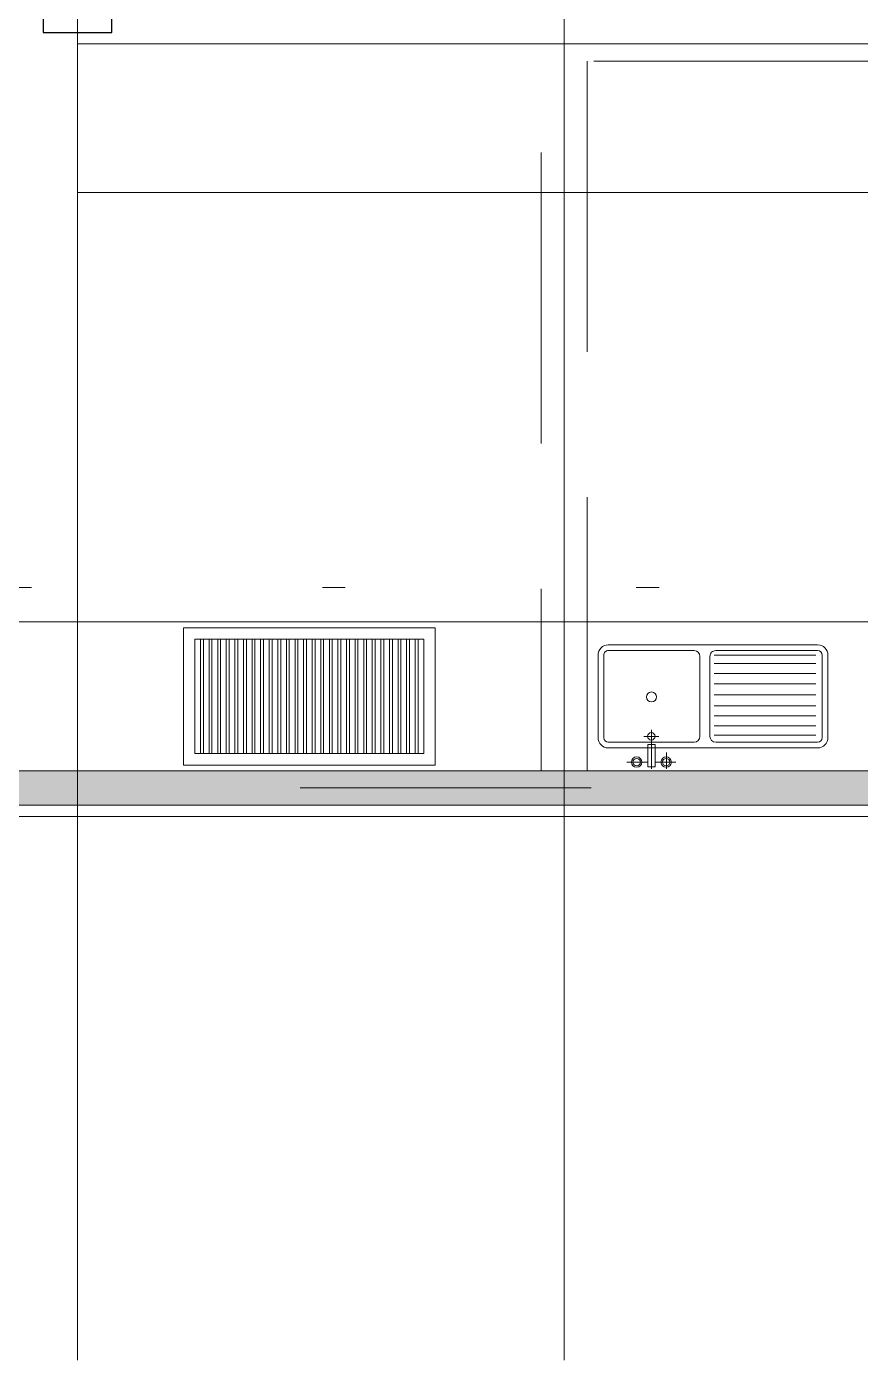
# Model space of a CAD drawing. Header units: metres. Extents: x -54 to 264, y -14 to 31.
# Drawn here: x 22.41 to 26.05, y -2.38 to 3.45 of the extents above; entities that cross this region are included whole.
import ezdxf

# ---------------------------------------------------------------- set-up
doc = ezdxf.new("R2010")
doc.units = ezdxf.units.M
doc.header["$LTSCALE"] = 0.001
for name, pattern in [('CENTERX2', [101.6, 63.5, -12.7, 12.7, -12.7]), ('DIVIDEX2', [63.5, 25.4, -12.7, 0, -12.7, 0, -12.7]), ('HIDDENX2', [19.05, 12.7, -6.35])]:
    doc.linetypes.add(name, pattern=pattern)
doc.layers.get('0').update_dxf_attribs({"lineweight": 13, "true_color": 0x000000})
for name, color, linetype, lineweight, true_color in [('Jach-Anotaciones-Hatch-Lum100%', 7, 'Continuous', 13, 0x000000), ('Jach-Anotaciones-Hatch-Lum50%', 9, 'Continuous', 13, 0x808080), ('JACH-Anotaciones-Lineas-CORTE', 7, 'DIVIDEX2', 18, 0x000000), ('JACH-Anotaciones-Lineas-EJES', 7, 'CENTERX2', 9, 0x666666), ('JACH-Arq-Lineas-Piso', 7, 'Continuous', 13, 0x1a1a1a), ('JACH-Arq-Lineas-Proyeccion', 250, 'HIDDENX2', 13, 0x333333), ('JACH-Arq-Mobiliario01-', 250, 'Continuous', 9, 0x333333)]:
    doc.layers.add(name, color=color, linetype=linetype, lineweight=lineweight, true_color=true_color)
doc.layers.add('JACH-Arq-Muros01-Carga', color=3, linetype='Continuous', lineweight=25)

# ---------------------------------------------------------------- blocks, each defined once
blk = doc.blocks.new('*U48')
at = {"layer": 'JACH-Arq-Mobiliario01-', "lineweight": 0, "ltscale": 100}
blk.add_lwpolyline([(-0.0125, 0.25), (0.0125, 0.25), (0.0125, -0.25), (-0.0125, -0.25)], close=True, dxfattribs=at)
blk = doc.blocks.new('*U49')
at = {"layer": 'JACH-Arq-Mobiliario01-', "color": 0, "linetype": 'ByBlock', "lineweight": -2, "transparency": 16777216}
for p in [(0, 0), (0.0375, 0), (0.075, 0), (0.1125, 0), (0.15, 0), (0.1875, 0), (0.225, 0), (0.2625, 0), (0.3, 0), (0.3375, 0), (0.375, 0), (0.4125, 0), (0.45, 0), (0.4875, 0), (0.525, 0), (0.5625, 0), (0.6, 0), (0.6375, 0), (0.675, 0), (0.7125, 0), (0.75, 0), (0.7875, 0), (0.825, 0), (0.8625, 0), (0.9, 0), (0.9375, 0), (0.975, 0)]:
    blk.add_blockref('*U48', p, dxfattribs=at)
blk = doc.blocks.new('A$C01893FE0')
at = {"ltscale": 1000}
for p, q in [((705.3, 470.5), (705.3, 541.8)), ((787, 532.8), (754.6, 532.8)), ((754.6, 435.6), (754.6, 532.8)), ((770.8, 370.8), (770.8, 541.8)), ((787, 435.6), (787, 532.8)), ((754.6, 512.1), (663.9, 512.1)), ((787, 512.1), (877.6, 512.1)), ((45, 450), (958.9, 450)), ((45, 425), (490, 425)), ((583.9, 425), (958.9, 425)), ((787, 435.6), (754.6, 435.6)), ((0, 45), (0, 405)), ((25, 45), (25, 405)), ((53.5, 394.9), (497.4, 394.9)), ((53.5, 353.7), (497.4, 353.7)), ((515, 400), (515, 50)), ((558.9, 400), (558.9, 50)), ((803.2, 399.7), (738.4, 399.7)), ((978.9, 405), (978.9, 45)), ((1003.9, 405), (1003.9, 45)), ((53.5, 310.3), (497.4, 310.3)), ((53.5, 266.8), (497.4, 266.8)), ((53.5, 218.8), (497.4, 218.8)), ((53.5, 170.8), (497.4, 170.8)), ((53.5, 125), (497.4, 125)), ((53.5, 81.6), (497.4, 81.6)), ((490, 25), (45, 25)), ((958.9, 0), (45, 0)), ((53.5, 45), (497.4, 45)), ((958.9, 25), (583.9, 25))]:
    blk.add_line(p, q, dxfattribs=at)
for centre, radius in [((706.4, 512.1), 22.7), ((706.4, 512.1), 16.2), ((835.2, 512.1), 22.7), ((835.2, 512.1), 16.2), ((771.2, 399.7), 16.2), ((770.4, 227.6), 21.7)]:
    blk.add_circle(centre, radius, dxfattribs=at)
for centre, radius, start, end in [((45, 405), 45, 90, 180), ((45, 405), 20, 90, 180), ((490, 400), 25, 0, 90), ((583.9, 400), 25, 90, 180), ((958.9, 405), 45, 0, 90), ((958.9, 405), 20, 0, 90), ((45, 45), 45, 180, 270), ((45, 45), 20, 180, 270), ((490, 50), 25, 270, 0), ((583.9, 50), 25, 180, 270), ((958.9, 45), 45, 270, 0), ((958.9, 45), 20, 270, 0)]:
    blk.add_arc(centre, radius, start, end, dxfattribs=at)

msp = doc.modelspace()

# ---------------------------------------------------------------- hatches: boundary and pattern name
at = {"layer": 'Jach-Anotaciones-Hatch-Lum50%', "ltscale": 100}
msp.add_hatch(color=256, dxfattribs=at).paths.add_polyline_path([(5.9609, 0.05), (32.5209, 0.05), (32.5209, 0.2), (5.9609, 0.2)])

# ---------------------------------------------------------------- linework, layer by layer
at = {"layer": 'Jach-Anotaciones-Hatch-Lum100%', "ltscale": 100}
msp.add_lwpolyline([(5.9609, 0.05), (32.5209, 0.05), (32.5209, 0.2), (5.9609, 0.2)], close=True, dxfattribs=at)
at = {"layer": 'JACH-Anotaciones-Lineas-CORTE', "ltscale": 100}
msp.add_lwpolyline([(-6.7345, 2.2), (6.7953, 2.2), (6.7953, 1), (55.6034, 1)], dxfattribs=at)
at = {"layer": 'JACH-Anotaciones-Lineas-EJES', "ltscale": 100}
for points in [[(22.6359, -2.375), (22.6359, 25.9502)], [(24.7609, -2.375), (24.7609, 25.943)], [(22.6359, 3.3754), (52.1472, 3.3754)], [(22.6359, 2.725), (52.1472, 2.725)], [(-4.3309, 0.125), (52.1472, 0.125)]]:
    msp.add_lwpolyline(points, dxfattribs=at)
at = {"layer": 'JACH-Arq-Lineas-Piso', "ltscale": 100}
msp.add_lwpolyline([(0.085, 21.6541), (44.72, 21.4985), (44.6706, 0), (0, 0)], close=True, dxfattribs=at)
at = {"layer": 'JACH-Arq-Lineas-Proyeccion', "ltscale": 100}
for points in [[(24.6609, 18.14), (24.6609, 0.2)], [(26.1609, 3.3), (24.8609, 3.3)], [(24.8609, 3.3), (24.8609, 0.2)]]:
    msp.add_lwpolyline(points, dxfattribs=at)
at = {"layer": 'JACH-Arq-Mobiliario01-', "ltscale": 100}
for points in [[(21.9609, 0.2), (21.9609, 0.85), (26.7209, 0.85), (26.7209, 0.2)], [(23.0984, 0.825), (24.1984, 0.825), (24.1984, 0.225), (23.0984, 0.225)], [(23.1484, 0.775), (24.1484, 0.775), (24.1484, 0.275), (23.1484, 0.275)]]:
    msp.add_lwpolyline(points, close=True, dxfattribs=at)
at = {"layer": 'JACH-Arq-Muros01-Carga', "ltscale": 100}
msp.add_lwpolyline([(22.4859, 3.425), (22.7859, 3.425), (22.7859, 3.725), (22.4859, 3.725)], close=True, dxfattribs=at)

# ---------------------------------------------------------------- block references
at = {"layer": 'JACH-Arq-Mobiliario01-'}
msp.add_blockref('*U49', (23.1609, 0.525), dxfattribs=at)
at = {"layer": 'JACH-Arq-Mobiliario01-', "ltscale": 100, "xscale": 0.001, "yscale": 0.001, "zscale": 0.001, "rotation": 180}
msp.add_blockref('A$C01893FE0', (25.9128, 0.75), dxfattribs=at)

doc.saveas('drawing.dxf')
